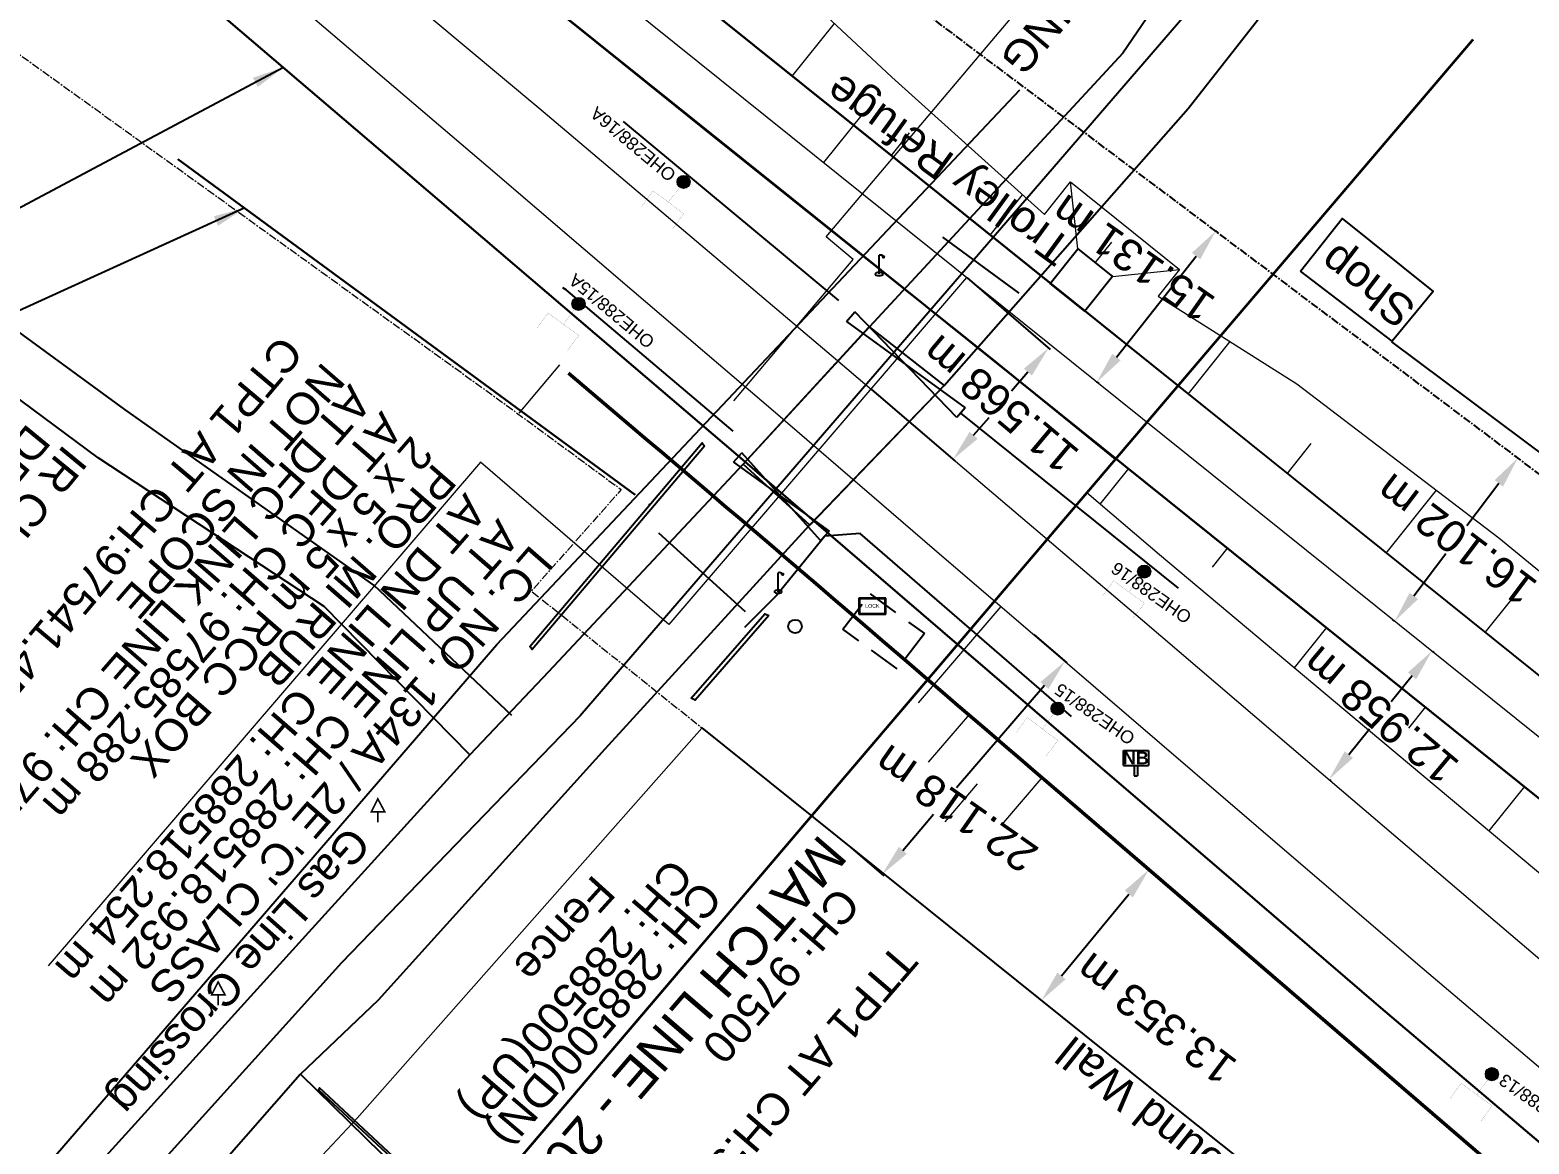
# Model space of a CAD drawing. Header units: metres. Extents: x 644418 to 1306172, y 3366650 to 6747308.
# Drawn here: x 653973 to 654091.1, y 3372898.3 to 3372986 of the extents above; entities that cross this region are included whole.
import ezdxf
from ezdxf.enums import TextEntityAlignment as Align

# ---------------------------------------------------------------- set-up
doc = ezdxf.new("R2010")
doc.units = ezdxf.units.M
doc.header["$MEASUREMENT"] = 0
for name, pattern in [('CENTER', [2, 1.25, -0.25, 0.25, -0.25]), ('DASHED', [0.75, 0.5, -0.25]), ('PHANTOM2', [1.25, 0.625, -0.125, 0.125, -0.125, 0.125, -0.125])]:
    doc.linetypes.add(name, pattern=pattern)
doc.layers.get('Defpoints').update_dxf_attribs({"lineweight": 0})
for name, color, linetype in [('ARCH', 7, 'Continuous'), ('C-ROAD-CNTR-N', 92, 'Continuous'), ('COMMERCIAL_BLD_PUC', 251, 'Continuous'), ('COMPOUND_WALL', 251, 'Continuous'), ('DFCC Boundary', 6, 'CENTER'), ('Dimension', 10, 'Continuous'), ('Gate', 251, 'Continuous'), ('GOVT_BUILDING', 251, 'Continuous'), ('GRILL', 251, 'Continuous'), ('LAMP_POST', 7, 'Continuous'), ('LOCK', 251, 'Continuous'), ('MATCH LINE', 7, 'Continuous'), ('NAME_BOARD', 251, 'Continuous'), ('PAVERS', 7, 'Continuous'), ('PIPE_LINE_PETROLIUM', 7, 'Continuous'), ('PROPOSED DFCC FORMATION LINE', 187, 'Continuous'), ('RETAINING_WALL', 142, 'Continuous'), ('SIGN_BOARD', 251, 'Continuous'), ('SUB_ROAD_CENTRE', 34, 'Continuous'), ('SUB_ROAD_EDGE', 34, 'Continuous'), ('TANK', 251, 'Continuous'), ('TOPO_GATE', 251, 'Continuous'), ('TOPO_TEXT', 251, 'Continuous'), ('Trolley Refuse', 10, 'Continuous')]:
    doc.layers.add(name, color=color, linetype=linetype)
for name, color, linetype, lineweight in [('BOUNDARY DIMENTION', 10, 'Continuous', 0), ('Existing Chainage', 7, 'Continuous', 0), ('Existing IR Track', 143, 'Continuous', 0), ('Existing Railway Boundary', 7, 'CENTER', 0), ('FENCE', 251, 'F-LINE', 0), ('LC DETAILS IN PLAN', 7, 'Continuous', 0), ('OHE MAST', 8, 'Continuous', 0), ('OHE MAST TEXT', 8, 'Continuous', 0), ('Prop TPTC Connecting line', 10, 'Continuous', 0), ('Proposed Chainage', 10, 'Continuous', 0), ('Proposed Chainages Connecting line', 10, 'Continuous', 0), ('PROPOSED DFCC TOE LINE', 239, 'Continuous', 0), ('PROPOSED DFCC TOE SLOPES', 239, 'Continuous', 0), ('PROPOSED DFCC TOE SLOPES - Connecting line', 239, 'Continuous', 0), ('PROPOSED DFCC TRACK', 1, 'Continuous', 0), ('PROPOSED DRAIN CUM RETAINING WALL', 144, 'Continuous', 30), ('PROPOSED GRADES IN PLAN FOR LINK LINE', 10, 'Continuous', 0), ('PROPOSED RETAINING WALL', 154, 'Continuous', 30)]:
    doc.layers.add(name, color=color, linetype=linetype, lineweight=lineweight)
doc.styles.add('CUT-FILL', font='cut-fill.shx', dxfattribs={"height": 2})
doc.styles.add('NB', font='swissbo.ttf', dxfattribs={"height": 1.5})
doc.styles.get("Standard").update_dxf_attribs({"font": 'arial.ttf'})
doc.styles.add('Style-Arial', font='arial.ttf')
doc.linetypes.add('F-LINE', pattern='A,0.6,["X",Standard,S=0.3,R=0,X=0,Y=-0.15],0.1', length=0.7)
doc.dimstyles.new('DIM', dxfattribs={"dimtxt": 2.5, "dimasz": 2.5, "dimexe": 0.18, "dimexo": 0.0625, "dimgap": 0.09, "dimtad": 0, "dimtih": 1, "dimtoh": 1, "dimdec": 3, "dimzin": 0, "dimdsep": 46, "dimtxsty": 'Standard', "dimcen": 0.09, "dimadec": 0, "dimazin": 0, "dimtfac": 1, "dimtdec": 3, "dimtofl": 0, "dimtmove": 0, "dimatfit": 3, "dimfxl": 1, "dimtolj": 1, "dimtzin": 0, "dimarcsym": 0})
doc.dimstyles.new('ISO-25', dxfattribs={"dimtxt": 2.5, "dimasz": 2.5, "dimexe": 1.25, "dimexo": 0.625, "dimtad": 1, "dimtxsty": 'Standard', "dimcen": 2.5, "dimadec": 0, "dimazin": 0, "dimtfac": 1, "dimtmove": 0, "dimatfit": 3, "dimfxl": 1, "dimarcsym": 0})

# ---------------------------------------------------------------- blocks, each defined once
blk = doc.blocks.new('GT')
at = {"layer": 'Gate'}
for p, q in [((-0.5, -0.5), (-0.5, 0.5)), ((-0.5, 0.5), (0.5, -0.5)), ((0.5, 0.5), (0.5, -0.5))]:
    blk.add_line(p, q, dxfattribs=at)
blk.add_lwpolyline([(0.5, 0.5), (-0.5, -0.5)], dxfattribs=at)
blk = doc.blocks.new('LOCK')
for p, q in [((-0.98, 0.67, 213), (-0.98, -0.6, 213)), ((1.14, 0.67, 213), (-0.98, 0.67, 213)), ((-0.93, 0.62, 213), (-0.93, -0.55, 213)), ((1.09, 0.62, 213), (-0.93, 0.62, 213)), ((1.09, -0.55, 213), (1.09, 0.62, 213)), ((1.14, -0.6, 213), (1.14, 0.67, 213)), ((-0.98, -0.6, 213), (1.14, -0.6, 213)), ((-0.93, -0.55, 213), (1.09, -0.55, 213))]:
    blk.add_line(p, q)
at = {"style": 'CUT-FILL'}
blk.add_text('LOCK', height=0.3, dxfattribs=at).set_placement((-0.49, -0.1, 213))
blk = doc.blocks.new('LP')
for points in [[(0, 0), (0, 1.5)], [(0.25, 1.35), (0.44, 1.35)]]:
    blk.add_lwpolyline(points)
for centre, radius, start, end in [((0.07, 0.99), 0.519, 57.6425, 97.3165), ((0.34, 1.33), 0.094, 11.7012, 168.0476)]:
    blk.add_arc(centre, radius, start, end)
blk.add_ellipse((0.35, 1.36), major_axis=(0.0017, 0.0438), ratio=0.461056, start_param=1.74022, end_param=4.575836)
at = {"extrusion": (0, 0, -1)}
blk.add_ellipse((0, 0.01), major_axis=(0.308, 0), ratio=0.400495, dxfattribs=at)
blk = doc.blocks.new('NB')
for p, q in [((-0.98, 0.82), (-0.98, 1.98)), ((-0.98, 1.98), (0.98, 1.98)), ((0.98, 1.98), (0.98, 0.82)), ((-0.98, 0.82), (0.98, 0.82)), ((-0.13, 0.82), (-0.13, 0)), ((-0.13, 0), (0.13, 0)), ((0.13, 0.82), (0.13, 0))]:
    blk.add_line(p, q)
at = {"style": 'NB', "width": 1.025371}
blk.add_text('NB', height=0.988, dxfattribs=at).set_placement((0, 1.4), align=Align.MIDDLE)
blk = doc.blocks.new('TSB')
at = {"const_width": 0.132}
blk.add_lwpolyline([(-0.51, 0.84), (0.54, 0.84), (0, 1.85)], close=True, dxfattribs=at)
at = {"const_width": 0.142}
blk.add_lwpolyline([(0, 0.84), (0, 0)], dxfattribs=at)
blk = doc.blocks.new('OHE MAST')
h = blk.add_hatch(color=256)
edge = h.paths.add_edge_path()
edge.add_arc((0, 0), 0.514, 0, 360)
at = {"const_width": 0.01, "flags": 128}
for points in [[(1.5, 3.5), (1.5, 2), (-1.5, 2), (-1.5, 3.5)], [(0, 2), (0, 0)]]:
    blk.add_lwpolyline(points, dxfattribs=at)
blk.add_circle((0, 0), 0.514)
blk = doc.blocks.new('*D1565')
at = {"layer": 'Defpoints', "color": 0, "linetype": 'ByBlock', "ltscale": 0.5, "transparency": 16777216}
for p in [(654052.02, 3372938.44), (654054.54, 3372936.28), (654037.62, 3372921.66)]:
    blk.add_point(p, dxfattribs=at)
at = {"layer": 'Existing Railway Boundary', "color": 0, "linetype": 'ByBlock', "lineweight": -2, "ltscale": 0.5, "transparency": 16777216}
for p, q in [((654052.07, 3372938.4), (654054.68, 3372936.16)), ((654052.91, 3372934.38), (654045.98, 3372926.31)), ((654041.76, 3372921.39), (654044.19, 3372924.23)), ((654037.66, 3372921.62), (654040.27, 3372919.38))]:
    blk.add_line(p, q, dxfattribs=at)
at = {"layer": 'Existing Railway Boundary', "color": 0, "linetype": 'ByBlock', "ltscale": 0.5, "transparency": 16777216}
for points in [[(654052.6, 3372934.65), (654053.23, 3372934.11), (654054.54, 3372936.28)], [(654041.45, 3372921.67), (654042.08, 3372921.12), (654040.13, 3372919.5)]]:
    blk.add_solid(points, dxfattribs=at)
at = {"layer": 'Existing Railway Boundary', "color": 0, "linetype": 'ByBlock', "ltscale": 0.5, "transparency": 16777216, "insert": (654045.94, 3372924.67), "char_height": 2.5, "attachment_point": 5, "rotation": 145}
blk.add_mtext('\\A1;22.118 m', dxfattribs=at)
blk = doc.blocks.new('*D1590')
at = {"layer": 'Defpoints', "color": 0, "transparency": 16777216}
for p in [(654083.44, 3372937.09), (654083.44, 3372937.09), (654075.33, 3372926.98)]:
    blk.add_point(p, dxfattribs=at)
at = {"layer": 'Dimension', "color": 0, "lineweight": -2, "transparency": 16777216}
for p, q in [((654083.49, 3372937.05), (654083.58, 3372936.97)), ((654081.87, 3372935.14), (654080.24, 3372933.1)), ((654076.89, 3372928.93), (654078.53, 3372930.97)), ((654075.37, 3372926.94), (654075.47, 3372926.87))]:
    blk.add_line(p, q, dxfattribs=at)
at = {"layer": 'Dimension', "color": 0, "transparency": 16777216}
for points in [[(654081.55, 3372935.4), (654082.2, 3372934.88), (654083.44, 3372937.09)], [(654076.57, 3372929.19), (654077.22, 3372928.67), (654075.33, 3372926.98)]]:
    blk.add_solid(points, dxfattribs=at)
at = {"layer": 'Dimension', "color": 0, "lineweight": 0, "transparency": 16777216, "insert": (654079.38, 3372932.03), "char_height": 2.5, "attachment_point": 5, "rotation": 140}
blk.add_mtext('\\A1;12.958 m', dxfattribs=at)
blk = doc.blocks.new('*D1591')
at = {"layer": 'Defpoints', "color": 0, "transparency": 16777216}
for p in [(654046.78, 3372966.51), (654053.25, 3372960.96), (654039.25, 3372957.73)]:
    blk.add_point(p, dxfattribs=at)
at = {"layer": 'Dimension', "color": 0, "lineweight": -2, "transparency": 16777216}
for p, q in [((654046.83, 3372966.47), (654053.38, 3372960.84)), ((654051.62, 3372959.06), (654050.33, 3372957.56)), ((654039.29, 3372957.69), (654045.85, 3372952.07)), ((654047.34, 3372954.08), (654048.55, 3372955.49))]:
    blk.add_line(p, q, dxfattribs=at)
at = {"layer": 'Dimension', "color": 0, "transparency": 16777216}
for points in [[(654051.3, 3372959.33), (654051.93, 3372958.79), (654053.25, 3372960.96)], [(654047.02, 3372954.35), (654047.66, 3372953.81), (654045.71, 3372952.18)]]:
    blk.add_solid(points, dxfattribs=at)
at = {"layer": 'Dimension', "color": 0, "lineweight": 0, "transparency": 16777216, "insert": (654049.44, 3372956.53), "char_height": 2.5, "attachment_point": 5, "rotation": 140}
blk.add_mtext('\\A1;11.568 m', dxfattribs=at)
blk = doc.blocks.new('*D1650')
at = {"layer": 'BOUNDARY DIMENTION', "color": 0, "lineweight": -2, "transparency": 16777216}
for p, q in [((654090.16, 3372952.33), (654090.07, 3372952.4)), ((654088.7, 3372950.29), (654086.18, 3372946.95)), ((654082.02, 3372941.43), (654084.54, 3372944.77)), ((654080.46, 3372939.48), (654080.37, 3372939.55))]:
    blk.add_line(p, q, dxfattribs=at)
at = {"layer": 'BOUNDARY DIMENTION', "color": 0, "transparency": 16777216}
for points in [[(654088.37, 3372950.54), (654089.04, 3372950.04), (654090.21, 3372952.29)], [(654081.68, 3372941.68), (654082.35, 3372941.18), (654080.51, 3372939.44)]]:
    blk.add_solid(points, dxfattribs=at)
at = {"layer": 'Defpoints', "color": 0, "transparency": 16777216}
for p in [(654090.21, 3372952.29), (654090.21, 3372952.29), (654080.51, 3372939.44)]:
    blk.add_point(p, dxfattribs=at)
at = {"layer": 'BOUNDARY DIMENTION', "color": 0, "transparency": 16777216, "insert": (654085.36, 3372945.86), "char_height": 2.5, "attachment_point": 5, "rotation": 143}
blk.add_mtext('\\A1;16.102 m', dxfattribs=at)
blk = doc.blocks.new('*D1825')
at = {"layer": 'BOUNDARY DIMENTION', "color": 0, "lineweight": -2, "transparency": 16777216}
for p, q in [((654060.96, 3372920.04), (654061.29, 3372919.77)), ((654054.26, 3372911.5), (654059.56, 3372917.95)), ((654052.48, 3372909.73), (654052.81, 3372909.45))]:
    blk.add_line(p, q, dxfattribs=at)
at = {"layer": 'BOUNDARY DIMENTION', "color": 0, "transparency": 16777216}
for points in [[(654059.24, 3372918.22), (654059.88, 3372917.69), (654061.15, 3372919.88)], [(654053.94, 3372911.77), (654054.58, 3372911.24), (654052.67, 3372909.57)]]:
    blk.add_solid(points, dxfattribs=at)
at = {"layer": 'Defpoints', "color": 0, "transparency": 16777216}
for p in [(654060.91, 3372920.08), (654061.15, 3372919.88), (654052.43, 3372909.77)]:
    blk.add_point(p, dxfattribs=at)
at = {"layer": 'BOUNDARY DIMENTION', "color": 0, "transparency": 16777216, "insert": (654061.7, 3372908.13), "char_height": 2.5, "attachment_point": 5, "rotation": 143}
blk.add_mtext('\\A1;13.353 m', dxfattribs=at)
blk = doc.blocks.new('*D1828')
at = {"layer": 'BOUNDARY DIMENTION', "color": 0, "lineweight": -2, "transparency": 16777216}
for p, q in [((654066.4, 3372970.17), (654066.55, 3372970.05)), ((654058.59, 3372960.24), (654064.86, 3372968.2)), ((654057.03, 3372958.28), (654057.19, 3372958.16))]:
    blk.add_line(p, q, dxfattribs=at)
at = {"layer": 'BOUNDARY DIMENTION', "color": 0, "transparency": 16777216}
for points in [[(654064.53, 3372968.45), (654065.19, 3372967.94), (654066.41, 3372970.16)], [(654058.26, 3372960.5), (654058.92, 3372959.98), (654057.04, 3372958.27)]]:
    blk.add_solid(points, dxfattribs=at)
at = {"layer": 'Defpoints', "color": 0, "transparency": 16777216}
for p in [(654066.35, 3372970.21), (654066.41, 3372970.16), (654056.98, 3372958.32)]:
    blk.add_point(p, dxfattribs=at)
at = {"layer": 'BOUNDARY DIMENTION', "color": 0, "transparency": 16777216, "insert": (654059.88, 3372968), "char_height": 2.5, "attachment_point": 5, "rotation": 145}
blk.add_mtext('\\A1;15.131 m', dxfattribs=at)

msp = doc.modelspace()

# ---------------------------------------------------------------- linework, layer by layer
at = {"layer": 'ARCH', "linetype": 'Continuous'}
for points in [[(654050.933, 3372965.265, 272.194), (654044.906, 3372969.697, 269.44)], [(654029.358, 3372940.167, 269.568), (654022.54, 3372946.362, 270.126)]]:
    msp.add_polyline3d(points, dxfattribs=at)
at = {"layer": 'C-ROAD-CNTR-N', "color": 4, "linetype": 'Continuous', "lineweight": 50, "flags": 128}
for points in [[(654053.4435, 3372926.4989), (654052.2203, 3372927.5501), (654050.9971, 3372928.6014), (654049.7738, 3372929.6526), (654048.5504, 3372930.7038), (654047.327, 3372931.7548), (654046.1035, 3372932.8057), (654044.8798, 3372933.8564), (654043.656, 3372934.907), (654042.432, 3372935.9574), (654041.2078, 3372937.0075), (654039.9834, 3372938.0574), (654038.7587, 3372939.107), (654037.5338, 3372940.1563), (654036.3086, 3372941.2053), (654035.0831, 3372942.2539), (654033.8572, 3372943.3021), (654032.631, 3372944.3499), (654031.4045, 3372945.3973), (654030.1775, 3372946.4443), (654028.9502, 3372947.4907), (654027.7224, 3372948.5366), (654026.4941, 3372949.582), (654025.2654, 3372950.6269), (654024.0362, 3372951.6711), (654022.8064, 3372952.7147), (654021.5761, 3372953.7577), (654020.3453, 3372954.8), (654019.1138, 3372955.8417), (654017.8818, 3372956.8826), (654016.6491, 3372957.9228), (654015.4157, 3372958.9622)], [(654091.0002, 3372894.2207), (654053.4435, 3372926.4989)]]:
    msp.add_lwpolyline(points, dxfattribs=at)
at = {"layer": 'COMMERCIAL_BLD_PUC', "linetype": 'Continuous'}
msp.add_polyline3d([(654073.095, 3372967.003, 273.138), (654076.372, 3372971.155, 271.573), (654083.536, 3372965.418, 272.332), (654080.304, 3372961.499, 270.148)], close=True, dxfattribs=at)
at = {"layer": 'COMPOUND_WALL', "linetype": 'Continuous'}
msp.add_lwpolyline([(654025.9381, 3372931.032), (654061.364, 3372902.596), (654079.368, 3372888.238), (654097.7077, 3372873.6808)], dxfattribs=at)
msp.add_polyline3d([(654178.483, 3372888.68, 269.159), (654111.3, 3372938.283, 268.011), (654080.27, 3372961.454, 268.548)], dxfattribs=at)
at = {"layer": 'DFCC Boundary', "ltscale": 0.5, "flags": 128}
msp.add_lwpolyline([(655695.597, 3371812.1897), (655640.8822, 3371912.823), (655580.0449, 3371996.7158), (655509.7792, 3372062.0857), (655426.9534, 3372113.9756), (655342.6069, 3372167.9462), (655257.8854, 3372221.2222), (655173.2688, 3372275.363), (655087.3459, 3372327.2788), (655002.8598, 3372380.6107), (654914.5097, 3372429.9473), (654741.1355, 3372529.4419), (654650.033, 3372576.4159), (654568.6995, 3372626.155), (654571.9877, 3372630.6369), (654391.4686, 3372756.327), (654377.1337, 3372736.8494), (654004.4289, 3373016.6995), (654007.7887, 3373020.6424), (653690.5739, 3373253.6486), (653690.5425, 3373253.6059), (653433.8132, 3373453.1485), (653440.7668, 3373462.5592), (653208.8394, 3373636.5534), (653216.1698, 3373646.5105), (653142.1983, 3373700.8896), (653053.6963, 3373771.1122), (652994.4341, 3373810.5255), (652929.3691, 3373859.5713), (652860.9168, 3373902.1103), (652749.6028, 3373984.4705), (652631.2396, 3374070.7175), (652636.2281, 3374078.1704), (652537.912, 3374145.7283), (652392.904, 3374241.2711), (652388.7719, 3374235.6812), (652308.569, 3374304.8076), (652315.9256, 3374314.7669), (652103.9815, 3374448.7876), (652083.1937, 3374464.1943), (652072.7494, 3374471.9329), (652052.3219, 3374487.0684), (652038.1897, 3374497.5387), (652024.0173, 3374508.0388), (652009.8347, 3374518.5254), (651995.6683, 3374529), (651981.7515, 3374539.2836), (651967.8828, 3374549.5317), (651954.6903, 3374559.2866), (651941.4997, 3374569.04), (651923.9377, 3374582.0168), (651906.3215, 3374595.0337), (651892.0868, 3374605.5547), (651877.7985, 3374616.1153), (651861.6288, 3374628.0564), (651845.5071, 3374639.9619), (651829.5757, 3374651.7544), (651824.7911, 3374655.296), (651813.6747, 3374663.5244), (651797.4592, 3374675.4968), (651792.6217, 3374679.0685), (651809.3453, 3374701.6999), (651798.0335, 3374710.0518), (651782.3495, 3374721.6444), (651766.6655, 3374733.2369), (651750.5163, 3374745.1875), (651734.3118, 3374757.179), (651717.3274, 3374769.6994), (651700.4625, 3374782.1317), (651684.6001, 3374793.8578), (651668.5938, 3374805.6902), (651652.6806, 3374817.4203), (651636.8173, 3374829.1137), (651620.9269, 3374840.8662), (651604.9647, 3374852.6718), (651588.7459, 3374864.6312), (651572.5882, 3374876.5455), (651556.6943, 3374888.2868), (651540.8409, 3374899.9983), (651524.5553, 3374912.0488), (651508.2568, 3374924.109), (651492.7938, 3374935.5157), (651477.3997, 3374946.8715), (651461.3291, 3374958.7436), (651445.2311, 3374970.6359), (651429.3555, 3374982.3615), (651413.4375, 3374994.1184), (651396.6322, 3375006.522), (651379.7761, 3375018.963), (651363.6644, 3375030.8565), (651352.7728, 3375038.8965), (651331.6522, 3375054.4784), (651315.7738, 3375066.1947), (651299.7306, 3375078.0412), (651283.6239, 3375089.9346), (651273.9044, 3375097.1057), (651264.2377, 3375104.2378), (651243.4187, 3375119.6324), (651222.5077, 3375135.095), (651201.5462, 3375150.5784), (651180.4926, 3375166.1298), (651161.7365, 3375179.9701), (651143.0969, 3375193.7244), (651126.6442, 3375205.9373), (651110.0563, 3375218.2505), (651088.7204, 3375233.9244), (651067.5473, 3375249.4788), (651049.4448, 3375262.8672), (651031.0656, 3375276.4601), (651013.3004, 3375289.5618), (650995.6557, 3375302.5748), (650975.556, 3375317.4171), (650955.4878, 3375332.2363), (650948.8014, 3375337.1771), (650951.4372, 3375340.7501), (650937.0874, 3375351.3535), (650916.0918, 3375366.8677), (650897.9224, 3375380.2929), (650879.805, 3375393.6796), (650866.8386, 3375403.2309), (650853.9116, 3375412.7532), (650835.5886, 3375426.289), (650817.2946, 3375439.8035), (650797.968, 3375454.1206), (650778.7222, 3375468.3781), (650760.7655, 3375481.6337), (650742.8011, 3375494.8949), (650723.0807, 3375509.4255), (650703.3693, 3375523.9495), (650688.6613, 3375534.8372), (650673.8463, 3375545.804), (650653.7938, 3375560.6295), (650633.6894, 3375575.4932), (650612.6421, 3375591.0542), (650592.0153, 3375606.3042), (650570.0328, 3375622.5591), (650548.5001, 3375638.4814), (650530.5234, 3375651.793), (650512.3606, 3375665.2423), (650494.7465, 3375678.2665), (650476.9008, 3375691.462), (650459.2976, 3375704.4721), (650441.3132, 3375717.7633), (650427.1261, 3375728.1319), (650413.8099, 3375737.864), (650402.677, 3375746.2697), (650389.8486, 3375755.6668), (650377.7322, 3375764.5425), (650360.7275, 3375777.1141), (650343.7744, 3375789.6482), (650325.0342, 3375803.5254), (650306.3109, 3375817.39), (650287.6225, 3375831.2124), (650268.717, 3375845.1957), (650250.337, 3375858.8009), (650231.8256, 3375872.5033), (650215.4559, 3375884.6355), (650199.261, 3375896.6381), (650189.9351, 3375903.5429), (650184.6476, 3375907.4517), (650170.3331, 3375918.0338), (650153.2211, 3375930.7288), (650135.9365, 3375943.5518), (650119.2313, 3375955.9159), (650102.3769, 3375968.3905), (650085.2738, 3375981.0461), (650068.2078, 3375993.6742), (650052.7787, 3376005.1011), (650037.4384, 3376016.4621), (650022.1728, 3376027.766), (650006.9632, 3376039.0283), (649974.7512, 3376062.8762), (649961.4537, 3376072.7117), (649948.2091, 3376082.508), (649944.476, 3376085.2722), (649918.728, 3376050.5341), (649909.4316, 3376057.4177), (649896.4092, 3376067.0604), (649893.7832, 3376069.0128), (649891.1645, 3376070.9437), (649888.4639, 3376072.9569), (649875.744, 3376082.3694), (649867.5551, 3376088.4016), (649853.4118, 3376098.8745), (649839.2513, 3376109.3603), (649829.0749, 3376116.9005), (649827.2194, 3376118.2675), (649818.0867, 3376125.0366), (649808.8566, 3376131.8779), (649793.2502, 3376143.4201), (649777.6288, 3376154.9733), (649763.6321, 3376165.3144), (649749.5741, 3376175.7007), (649733.9228, 3376187.2754), (649718.3343, 3376198.8036), (649705.3241, 3376208.4391), (649692.3703, 3376218.0327), (649678.0208, 3376228.6769), (649663.5747, 3376239.3366), (649646.4625, 3376252.0623), (649634.6272, 3376260.744), (649624.9192, 3376267.9946), (649615.0208, 3376275.3876), (649599.9831, 3376286.4834), (649588.9857, 3376294.598), (649590.032, 3376296.0132), (649586.1685, 3376298.8639), (649569.3593, 3376311.3207), (649552.641, 3376323.7102), (649537.2353, 3376335.0739), (649521.9792, 3376346.327), (649506.2408, 3376358.0035), (649490.3575, 3376369.7875), (649475.7578, 3376380.5673), (649461.1933, 3376391.3211), (649445.4753, 3376402.9572), (649429.8494, 3376414.5253), (649414.4906, 3376425.9209), (649378.3483, 3376452.6365), (649368.4603, 3376459.9984), (649352.6509, 3376471.6682), (649336.6992, 3376483.4434), (649322.3941, 3376494.1037), (649307.6557, 3376505.0862), (649290.8736, 3376517.4208), (649273.972, 3376529.8435), (649258.1992, 3376541.4854), (649242.2966, 3376553.2232), (649226.5432, 3376564.8634), (649210.8826, 3376576.435), (649195.2207, 3376588.0769), (649179.5326, 3376599.7383), (649164.9134, 3376610.5118), (649150.5177, 3376621.1205), (649135.415, 3376632.3287), (649120.2337, 3376643.5954), (649107.8929, 3376652.6743), (649095.5927, 3376661.7234), (649079.5687, 3376673.5769), (649063.4846, 3376685.4748), (649046.5651, 3376697.9756), (649029.6506, 3376710.4727), (649013.3465, 3376722.5351), (648996.9805, 3376734.6431), (648980.3936, 3376746.8979), (648963.6626, 3376759.259), (648946.7453, 3376771.7643), (648929.6945, 3376784.3682), (648913.5118, 3376796.3614), (648897.2206, 3376808.435), (648876.2496, 3376823.9678), (648855.1325, 3376839.6089), (648839.3985, 3376851.2044), (648823.6596, 3376862.8037), (648806.187, 3376875.7235), (648788.7814, 3376888.5937), (648772.4766, 3376900.6763), (648756.1277, 3376912.7915), (648748.6058, 3376918.3049), (648733.321, 3376929.6306), (648718.1841, 3376940.8501), (648694.1574, 3376958.9078), (648686.9154, 3376964.1595), (648685.9321, 3376964.8321), (648667.95, 3376978.2197), (648649.3198, 3376992.1471), (648633.5557, 3377003.8368), (648617.684, 3377015.6038), (648613.3865, 3377018.7718), (648613.1308, 3377018.4261), (648605.39, 3377024.1325), (648593.439, 3377032.9404), (648576.5994, 3377045.3816), (648559.8787, 3377057.7351), (648542.9247, 3377070.3132), (648525.9483, 3377082.908), (648511.3109, 3377093.7409), (648496.5572, 3377104.6599), (648477.562, 3377118.7172), (648458.5464, 3377132.7896), (648451.3349, 3377138.2101), (648435.5918, 3377149.862), (648422.1096, 3377159.9046), (648408.3664, 3377170.0637), (648394.6863, 3377180.1761), (648381.6588, 3377189.818), (648368.6059, 3377199.4787), (648354.1188, 3377210.196), (648339.6473, 3377220.9017), (648325.8166, 3377231.1386), (648311.9735, 3377241.3853), (648297.2469, 3377252.2824), (648283.6168, 3377262.3688), (648282.6002, 3377260.9951), (648281.5015, 3377261.8082), (648268.446, 3377271.4578), (648255.3849, 3377281.1115), (648243.3023, 3377290.0413), (648231.5826, 3377298.7116), (648230.1246, 3377299.843), (648216.137, 3377310.1827), (648202.3989, 3377320.3379), (648187.9045, 3377331.0225), (648173.4524, 3377341.7035), (648159.964, 3377351.7009), (648146.3755, 3377361.7726), (648132.3698, 3377372.1252), (648118.3132, 3377382.5155), (648104.5683, 3377392.6752), (648090.8453, 3377402.8186), (648079.0331, 3377411.5788), (648067.1746, 3377420.3734), (648052.1864, 3377431.461), (648037.1291, 3377442.5999), (648023.4384, 3377452.7367), (648009.6421, 3377462.9518), (647998.5681, 3377471.1475), (647977.6651, 3377486.6371), (647970.8013, 3377491.7424), (647954.3046, 3377504.0127), (647940.5645, 3377514.1537), (647927.1436, 3377524.0583), (647912.5029, 3377534.9198), (647897.7662, 3377545.8524), (647883.3488, 3377556.5286), (647868.9785, 3377567.1699), (647855.3948, 3377577.2425), (647841.7032, 3377587.3948), (647828.8284, 3377596.8277), (647815.9828, 3377606.2395), (647798.869, 3377618.9232), (647787.996, 3377626.9816), (647769.1212, 3377640.9619), (647756.6675, 3377650.183), (647742.624, 3377660.5991), (647728.5049, 3377671.0713), (647713.635, 3377682.0926), (647698.699, 3377693.1628), (647681.9918, 3377705.517), (647665.4025, 3377717.7839), (647652.0515, 3377727.6811), (647638.8028, 3377737.5025), (647625.2604, 3377747.546), (647611.724, 3377757.585), (647601.846, 3377764.9047), (647586.5632, 3377776.2354), (647574.9107, 3377784.8659), (647552.1318, 3377801.7377), (647544.5766, 3377807.3492), (647531.2096, 3377817.2774), (647518.7824, 3377826.4783), (647506.3678, 3377835.6698), (647493.0662, 3377845.5438), (647479.7149, 3377855.4547), (647466.3541, 3377865.3556), (647452.9886, 3377875.26), (647440.1702, 3377884.755), (647427.3392, 3377894.2595), (647421.9004, 3377898.2902), (647422.4016, 3377898.9655), (647413.1507, 3377905.8213), (647398.5546, 3377916.6386), (647385.2867, 3377926.4568), (647372.1159, 3377936.2032), (647357.4127, 3377947.1112), (647351.2811, 3377951.6601), (647330.0092, 3377967.4105), (647317.4471, 3377976.6964), (647304.414, 3377986.3606), (647291.335, 3377996.0589), (647278.7541, 3378005.3917), (647266.0777, 3378014.7954), (647252.9457, 3378024.4462), (647239.9839, 3378033.9719), (647225.7512, 3378044.5255), (647211.5179, 3378055.0796), (647196.511, 3378066.208), (647181.4966, 3378077.3419), (647167.7872, 3378087.5064), (647154.0498, 3378097.6917), (647140.7668, 3378107.5414), (647127.4862, 3378117.3893), (647113.2521, 3378127.9375), (647099.0375, 3378138.4713), (647085.0268, 3378148.8592), (647070.9977, 3378159.2608), (647056.5444, 3378169.9697), (647042.0873, 3378180.6814), (647027.5624, 3378191.4464), (647013.0728, 3378202.1851), (646999.864, 3378211.9684), (646986.6741, 3378221.7376), (646973.6148, 3378231.4185), (646960.4875, 3378241.1499), (646945.7953, 3378252.0414), (646931.0256, 3378262.9902), (646930.6274, 3378263.2852), (646951.9475, 3378292.0562)], dxfattribs=at)
at = {"layer": 'Existing Chainage', "color": 0, "linetype": 'Continuous', "lineweight": 13, "flags": 128}
for points in [[(654046.6549, 3372938.2826), (654053.1407, 3372945.8941)], [(654042.9833, 3372933.0221), (654049.4973, 3372940.6095)]]:
    msp.add_lwpolyline(points, dxfattribs=at)
at = {"layer": 'Existing IR Track', "flags": 128}
for points in [[(653869.8862, 3373094.3956), (653883.4506, 3373084.1069), (653895.3804, 3373074.8972), (653908.6909, 3373064.6211), (653923.2901, 3373053.0815), (653938.3175, 3373041.2032), (653954.5174, 3373028.0677), (653971.9876, 3373013.9818), (653981.517, 3373006.0901), (653993.2185, 3372996.4971), (654013.0797, 3372979.8745), (654024.4728, 3372970.2432), (654036.4527, 3372960.1143), (654048.4105, 3372949.9248), (654060.6328, 3372939.5099), (654073.8196, 3372928.266), (654086.4888, 3372917.4634), (654097.9552, 3372907.7053)], [(653866.9291, 3373090.4081), (653879.2122, 3373081.0115), (653892.2994, 3373070.7462), (653905.3893, 3373060.4775), (653920.0956, 3373048.773), (653934.8659, 3373037.0177), (653951.2308, 3373023.6341), (653968.566, 3373009.4476), (653978.0991, 3373001.4782), (653989.5892, 3372991.8644), (654009.0868, 3372975.2139), (654020.423, 3372965.5259), (654031.7219, 3372955.8699), (654044.2692, 3372945.0979), (654056.9613, 3372934.2015), (654069.6016, 3372923.3497), (654082.332, 3372912.4206), (654093.7283, 3372902.7693)]]:
    msp.add_lwpolyline(points, dxfattribs=at)
at = {"layer": 'Existing Railway Boundary', "ltscale": 0.5, "flags": 128}
msp.add_lwpolyline([(653628.6761, 3373226.8733), (653732.0673, 3373158.5276), (653745.5485, 3373148.6735), (653760.0342, 3373138.0852), (653774.4401, 3373127.5551), (653789.912, 3373116.2084), (653805.3212, 3373104.9073), (653808.4889, 3373102.5409), (653885.8236, 3373046.775), (653937.5121, 3373009.0446), (654009.4624, 3372957.2326), (654019.5839, 3372949.8026), (654012.5033, 3372941.816), (654026.357, 3372930.6958)], dxfattribs=at)
at = {"layer": 'FENCE'}
for p, q in [((654025.918, 3372931.007, 268.689), (653998.774, 3372900.306, 269.182)), ((653998.774, 3372900.306, 269.182), (653890.052, 3372784.489, 269.285))]:
    msp.add_line(p, q, dxfattribs=at)
at = {"layer": 'GOVT_BUILDING', "color": 88, "linetype": 'DASHED', "ltscale": 5}
msp.add_lwpolyline([(654039.177, 3372941.587), (654043.459, 3372938.458), (654041.317, 3372935.676), (654037.035, 3372938.805)], close=True, dxfattribs=at)
at = {"layer": 'GRILL', "linetype": 'Continuous'}
for points in [[(654019.731, 3372978.783, 270.194), (654036.704, 3372964.694, 270.004)], [(654028.393, 3372954.407, 270.511), (654015.243, 3372965.54, 270.436), (654014.986, 3372965.706, 270.019)], [(654063.467, 3372942.038, 270.532), (654046.319, 3372955.825, 270.465)], [(654055.045, 3372931.937, 270.489), (654038.391, 3372946.338, 270.268), (654035.605, 3372946.147, 270.762), (654031.839, 3372941.493, 269.308), (654029.28, 3372938.948, 269.296)]]:
    msp.add_polyline3d(points, dxfattribs=at)
at = {"layer": 'LC DETAILS IN PLAN', "linetype": 'Continuous', "lineweight": 0, "flags": 128}
msp.add_lwpolyline([(654046.7823, 3372966.5106), (654023.3235, 3372939.1858), (654008.4818, 3372951.9695), (653974.4305, 3372912.3066)], dxfattribs=at)
at = {"layer": 'MATCH LINE', "linetype": 'PHANTOM2', "ltscale": 15, "const_width": 0.2}
msp.add_lwpolyline([(654086.6822, 3372985.2565), (654007.4382, 3372892.2602)], dxfattribs=at)
at = {"layer": 'PAVERS', "linetype": 'Continuous'}
msp.add_polyline3d([(654034.439, 3372947.002, 269.59), (654029.181, 3372951.814, 269.577), (654039.109, 3372962.614, 269.402), (654045.022, 3372958, 269.432)], close=True, dxfattribs=at)
at = {"layer": 'PIPE_LINE_PETROLIUM', "lineweight": 13, "flags": 128}
msp.add_lwpolyline([(654028.4566, 3372956.8027), (654037.8518, 3372967.9148), (654035.7211, 3372969.716), (654071.3028, 3373011.8065)], dxfattribs=at)
at = {"layer": 'PIPE_LINE_PETROLIUM', "linetype": 'Continuous'}
for points in [[(654009.777, 3372937.604, 268.165), (654050.966, 3372981.278, 268.52)], [(653963.179, 3372883.694, 267.725), (654009.777, 3372937.604, 268.165)]]:
    msp.add_polyline3d(points, dxfattribs=at)
at = {"layer": 'Prop TPTC Connecting line', "flags": 128}
for points in [[(654014.7267, 3372959.6397), (654011.5087, 3372955.8129)], [(654052.7794, 3372927.2056), (654049.5233, 3372923.4112)]]:
    msp.add_lwpolyline(points, dxfattribs=at)
at = {"layer": 'Proposed Chainage', "linetype": 'Continuous', "lineweight": 0, "flags": 128}
msp.add_lwpolyline([(654038.6346, 3372979.4624), (654035.5047, 3372975.5632)], dxfattribs=at)
at = {"layer": 'Proposed Chainages Connecting line', "linetype": 'Continuous', "flags": 128}
msp.add_lwpolyline([(654043.7899, 3372928.3303), (654047.0452, 3372932.1255)], dxfattribs=at)
at = {"layer": 'PROPOSED DFCC FORMATION LINE', "lineweight": 0, "flags": 128}
for points in [[(654100.239, 3372928.4089), (654084.6423, 3372940.9286), (654069.0456, 3372953.4483), (654053.4488, 3372965.9679), (654037.8521, 3372978.4876), (654022.2554, 3372991.0073), (654006.6587, 3373003.527), (653998.3911, 3373010.1634), (653991.0604, 3373016.0466), (653987.9897, 3373018.5091), (653977.5739, 3373026.8446), (653975.4373, 3373028.5499), (653967.1333, 3373035.1566), (653959.7549, 3373040.9942), (653956.4715, 3373043.5816), (653945.7771, 3373051.9652), (653944.0014, 3373053.3507), (653935.0503, 3373060.3072), (653928.1776, 3373065.617), (653924.2912, 3373068.6076), (653913.6954, 3373076.7208), (653912.2888, 3373077.7941), (653903.0828, 3373084.8041), (653896.3651, 3373089.9084)], [(654100.2703, 3372928.4479), (654084.6736, 3372940.9676), (654069.0769, 3372953.4873), (654053.4801, 3372966.0069), (654037.8834, 3372978.5266), (654022.2867, 3372991.0463), (654006.69, 3373003.5659), (653998.4224, 3373010.2024), (653991.0917, 3373016.0856), (653988.021, 3373018.5482), (653977.6051, 3373026.8837), (653975.4684, 3373028.589), (653967.1644, 3373035.1958), (653959.7859, 3373041.0335), (653956.5024, 3373043.6209), (653945.8079, 3373052.0046), (653944.0322, 3373053.3902), (653935.0809, 3373060.3467), (653928.2081, 3373065.6566), (653924.3217, 3373068.6472), (653913.7257, 3373076.7605), (653912.3191, 3373077.8339), (653903.113, 3373084.8439), (653896.3954, 3373089.9483)], [(654095.5128, 3372922.5212), (654079.9161, 3372935.0408), (654064.3194, 3372947.5605), (654048.7227, 3372960.0802), (654033.1259, 3372972.5998), (654017.5292, 3372985.1195), (654001.9325, 3372997.6392), (653993.6649, 3373004.2756), (653986.3361, 3373010.1573), (653983.2672, 3373012.6184), (653972.8627, 3373020.9449), (653970.7293, 3373022.6476), (653962.4409, 3373029.2419), (653955.0784, 3373035.067), (653951.802, 3373037.6488), (653941.1307, 3373046.0143), (653939.3588, 3373047.3969), (653930.427, 3373054.3383), (653923.569, 3373059.6367), (653919.6911, 3373062.6208), (653909.1143, 3373070.7194), (653907.7096, 3373071.7913), (653898.5131, 3373078.7941), (653891.7988, 3373083.8959)], [(654095.5441, 3372922.5601), (654079.9474, 3372935.0798), (654064.3507, 3372947.5995), (654048.754, 3372960.1192), (654033.1572, 3372972.6388), (654017.5605, 3372985.1585), (654001.9638, 3372997.6782), (653993.6962, 3373004.3146), (653986.3674, 3373010.1963), (653983.2985, 3373012.6574), (653972.8939, 3373020.984), (653970.7605, 3373022.6867), (653962.4719, 3373029.2811), (653955.1093, 3373035.1062), (653951.833, 3373037.6881), (653941.1615, 3373046.0537), (653939.3895, 3373047.4363), (653930.4576, 3373054.3779), (653923.5996, 3373059.6763), (653919.7215, 3373062.6605), (653909.1446, 3373070.7592), (653907.74, 3373071.831), (653898.5434, 3373078.8339), (653891.829, 3373083.9357)]]:
    msp.add_lwpolyline(points, dxfattribs=at)
at = {"layer": 'PROPOSED DFCC TOE LINE', "lineweight": 0, "flags": 128}
for points in [[(653906.7577, 3373089.778), (653906.8328, 3373089.7362), (653916.4018, 3373083.1859), (653917.8309, 3373082.1383), (653927.5747, 3373072.8808), (653931.1476, 3373069.4711), (653939.6163, 3373066.2021), (653948.6478, 3373059.3094), (653950.1492, 3373057.5647), (653960.1649, 3373048.2742), (653963.2744, 3373045.455), (653969.6813, 3373038.3683), (653978.4941, 3373032.3822), (653980.7613, 3373030.8361), (653991.766, 3373023.2197), (653994.9999, 3373020.9575), (654002.6234, 3373015.4359), (654010.8722, 3373008.7761), (654026.2536, 3372995.9882), (654040.891, 3372982.2734), (654052.9184, 3372971.4783)], [(654052.9184, 3372971.4783), (654054.9804, 3372974.0428), (654063.5573, 3372967.1466), (654061.8708, 3372965.0491)], [(654055.5534, 3372968.7667), (654054.9804, 3372974.0428)], [(654058.2811, 3372966.5735), (654063.5573, 3372967.1466)], [(654061.8708, 3372965.0491), (654072.8022, 3372958.1282), (654088.7173, 3372946.0052), (654104.1748, 3372933.3121), (654120.4923, 3372921.6902), (654123.006, 3372919.8395), (654134.3817, 3372910.0649), (654135.7776, 3372908.803), (654145.5518, 3372900.0618), (654150.8566, 3372895.7043), (654155.3951, 3372891.9906), (654165.3022, 3372883.9982), (654166.3674, 3372883.1536), (654175.4558, 3372876.3199), (654182.4256, 3372871.3019), (654185.7911, 3372868.8777), (654196.1696, 3372861.4963), (654198.7013, 3372859.7412), (654206.605, 3372854.1945), (654208.6947, 3372852.5558)], [(654092.6492, 3372918.9537), (654077.3191, 3372931.8055), (654061.9895, 3372944.658), (654056.2506, 3372949.5436)]]:
    msp.add_lwpolyline(points, dxfattribs=at)
at = {"layer": 'PROPOSED DFCC TOE SLOPES', "linetype": 'Continuous', "lineweight": 0, "flags": 128}
for points in [[(654033.033, 3372982.356), (654036.3683, 3372986.5111)], [(654040.8313, 3372976.0962), (654042.2849, 3372977.907)], [(654048.6297, 3372969.8363), (654051.1917, 3372973.0281)], [(654056.9173, 3372967.6701), (654058.2261, 3372969.3006)], [(654064.2264, 3372957.3166), (654067.5481, 3372961.4547)], [(654072.0248, 3372951.0568), (654073.9335, 3372953.4347)], [(654059.5315, 3372951.4679), (654057.282, 3372948.6655)], [(654079.8231, 3372944.797), (654083.7998, 3372949.751)], [(654067.3299, 3372945.208), (654066.1238, 3372943.7055)], [(654087.6215, 3372938.5371), (654089.6457, 3372941.0589)], [(654075.1283, 3372938.9482), (654072.5825, 3372935.7767)], [(654082.9266, 3372932.6884), (654081.587, 3372931.0195)], [(654090.725, 3372926.4285), (654087.9124, 3372922.9247)]]:
    msp.add_lwpolyline(points, dxfattribs=at)
at = {"layer": 'PROPOSED DFCC TOE SLOPES - Connecting line', "flags": 128}
for points in [[(654021.8168, 3372948.6752), (654021.7282, 3372948.5706)], [(654047.6183, 3372926.6268), (654045.0581, 3372923.642)]]:
    msp.add_lwpolyline(points, dxfattribs=at)
at = {"layer": 'PROPOSED DFCC TRACK', "color": 12, "flags": 128}
msp.add_lwpolyline([(654115.9205, 3372911.0125), (653996.0437, 3373007.239), (653992.1444, 3373010.3688), (653988.2446, 3373013.4979), (653984.3436, 3373016.6256), (653980.441, 3373019.7513), (653976.5361, 3373022.8741), (653972.6285, 3373025.9934), (653968.7175, 3373029.1086), (653964.8026, 3373032.2189, 0.00387837), (653922.0064, 3373065.634), (653918.0395, 3373068.6778), (653914.0689, 3373071.7165), (653910.095, 3373074.751), (653906.1185, 3373077.782), (653902.1397, 3373080.8101), (653898.1593, 3373083.8361), (653894.1779, 3373086.8607), (653890.1959, 3373089.8846)], format="xyb", dxfattribs=at)
at = {"layer": 'PROPOSED DRAIN CUM RETAINING WALL', "flags": 128}
msp.add_lwpolyline([(653983.5718, 3372991.0317), (653986.6842, 3372988.4277), (654006.1644, 3372971.7919), (654017.4995, 3372962.105), (654028.7945, 3372952.4522), (654041.3379, 3372941.6836), (654054.03, 3372930.7872), (654066.6703, 3372919.9354), (654079.4123, 3372908.9964), (654090.8202, 3372899.3353), (654102.0174, 3372889.8529), (654111.1141, 3372882.2873), (654120.0042, 3372874.8945), (654132.2453, 3372864.8419), (654144.5898, 3372854.7061), (654156.6361, 3372844.9533), (654168.8291, 3372835.0819), (654173.709, 3372831.2138)], dxfattribs=at)
at = {"layer": 'PROPOSED RETAINING WALL', "flags": 128}
for points in [[(653980.6615, 3373014.7037), (653983.2672, 3373012.6184), (653986.3361, 3373010.1573), (654001.9325, 3372997.6392), (654017.5292, 3372985.1195), (654025.887, 3372978.4106), (654033.1259, 3372972.5998), (654048.754, 3372960.1192), (654058.5245, 3372952.2121)], [(654020.6707, 3372949.3998), (653984.6588, 3372975.8357)]]:
    msp.add_lwpolyline(points, dxfattribs=at)
at = {"layer": 'RETAINING_WALL', "linetype": 'Continuous'}
for points in [[(654026.133, 3372953.226, 269.785), (654012.557, 3372937.199, 269.715), (654012.38, 3372937.459, 269.713), (654025.9561, 3372953.4861, 269.713)], [(654031.195, 3372939.875, 269.394), (654025.395, 3372933.231, 269.366), (654025.1, 3372933.366, 269.372), (654030.9, 3372940.01, 269.372)], [(654010.501, 3372888.964, 267.969), (654010.601, 3372889.045, 268.002), (654002.368, 3372896.583, 267.98), (653995.811, 3372902.69, 268.014), (653995.722, 3372902.518, 267.953), (654002.227, 3372896.505, 267.945)]]:
    msp.add_polyline3d(points, close=True, dxfattribs=at)
at = {"layer": 'SUB_ROAD_CENTRE', "linetype": 'Continuous'}
msp.add_polyline3d([(654083.576, 3373009.852, 268.651), (654016.344, 3372931.984, 269.091), (653997.549, 3372912.543, 267.988), (653955.079, 3372865.53, 267.751), (653925.041, 3372832.32, 267.89), (653883.338, 3372786.901, 267.976)], dxfattribs=at)
at = {"layer": 'SUB_ROAD_EDGE', "linetype": 'Continuous'}
for points in [[(654070.776, 3373001.31, 268.475), (654059.099, 3372984.167, 268.598), (654039.128, 3372962.617, 269.401), (654029.19, 3372951.811, 269.577), (654013.847, 3372935.454, 268.995), (654007.648, 3372928.927, 268.644), (654007.652, 3372928.922, 268.644), (653996.182, 3372940.586, 267.617), (653978.375, 3372952.318, 267.587), (653927.808, 3372989.838, 267.74)], [(654034.416, 3372947.01, 269.59), (654045.026, 3372957.995, 269.437), (654064.244, 3372979.807, 268.725), (654077.625, 3372996.919, 268.607)], [(654010.954, 3372932.005, 268.858), (654000.09, 3372942.273, 267.711), (653980.49, 3372956.101, 267.66), (653929.957, 3372993.046, 267.813)], [(653994.311, 3372903.763, 267.722), (654000.468, 3372909.612, 267.93), (654018.326, 3372929.4, 268.991), (654034.416, 3372947.01, 269.59)], [(654007.652, 3372928.922, 268.644), (653994.934, 3372914.928, 267.955)], [(653994.934, 3372914.928, 267.955), (653952.581, 3372868.214, 267.668), (653922.114, 3372834.312, 267.806), (653881.392, 3372788.677, 267.897), (653856.236, 3372761.913, 268.143)], [(653861.003, 3372756.779, 268.125), (653886.084, 3372784.625, 267.959), (653928.358, 3372830.402, 267.705), (653957.919, 3372862.886, 267.618), (653983.689, 3372891.674, 267.719), (653994.301, 3372903.769, 267.72)], [(653994.311, 3372903.763, 267.722), (654001.966, 3372896.276, 267.745), (654010.279, 3372888.763, 267.789)]]:
    msp.add_polyline3d(points, dxfattribs=at)
at = {"layer": 'TANK', "linetype": 'Continuous'}
msp.add_circle((654033.272, 3372939.0285, 269.218), 0.5303, dxfattribs=at)
msp.add_circle((654033.272, 3372939.0285, 269.218), 0.5303, dxfattribs=at)
at = {"layer": 'Trolley Refuse'}
msp.add_lwpolyline([(654056.0879, 3372963.8459), (654053.3603, 3372966.039), (654055.5534, 3372968.7667), (654058.2811, 3372966.5735)], close=True, dxfattribs=at)

# ---------------------------------------------------------------- block references
at = {"layer": 'LAMP_POST', "linetype": 'Continuous'}
for p in [(654039.891, 3372966.765, 273.42), (654031.948, 3372941.754, 274.557)]:
    msp.add_blockref('LP', p, dxfattribs=at)
at = {"layer": 'LOCK', "linetype": 'Continuous'}
msp.add_blockref('LOCK', (654039.288, 3372940.593, 271.49), dxfattribs=at)
at = {"layer": 'NAME_BOARD', "linetype": 'Continuous'}
msp.add_blockref('NB', (654060.123, 3372927.267, 269.223), dxfattribs=at)
at = {"layer": 'OHE MAST', "color": 2, "rotation": 143.3908318566117}
for p in [(654024.495, 3372974.038), (654016.214, 3372964.431), (654060.77, 3372943.342), (654053.957, 3372932.556), (654088.163, 3372903.763)]:
    msp.add_blockref('OHE MAST', p, dxfattribs=at)
at = {"layer": 'SIGN_BOARD', "linetype": 'Continuous'}
for p in [(654000.407, 3372923.594, 269.471), (653987.827, 3372909.177, 269.27)]:
    msp.add_blockref('TSB', p, dxfattribs=at)
at = {"layer": 'TOPO_GATE'}
for p, xscale, zscale, rotation in [((654042.001, 3372959.644), 11.52907368343029, 11.52907368343029, 139), ((654032.179, 3372949.248), 9.24200779051762, 9.24200779051762, 138)]:
    msp.add_blockref('GT', p, dxfattribs=dict(at, xscale=xscale, zscale=zscale, rotation=rotation))

# ---------------------------------------------------------------- texts
at = {"layer": 'Existing Chainage', "color": 0, "lineweight": 0, "insert": (654007.3551, 3372900.757), "char_height": 2.5, "attachment_point": 6, "rotation": 229.353345, "line_spacing_factor": 0.6, "style": 'Style-Arial'}
msp.add_mtext('CH: 288500(UP)', dxfattribs=at)
at = {"layer": 'Existing Chainage', "color": 0, "linetype": 'Continuous', "lineweight": 0, "insert": (654009.5824, 3372898.8106), "char_height": 2.5, "attachment_point": 6, "rotation": 229.565011, "line_spacing_factor": 0.6, "style": 'Style-Arial'}
msp.add_mtext('CH: 288500(DN)', dxfattribs=at)
at = {"layer": 'LC DETAILS IN PLAN', "color": 10}
for s, p in [('NOT IN SCOPE', (653996.1034, 3372959.947)), ('AT DFC LINK LINE CH: 97522.531 m', (653998.2216, 3372958.2059)), ('AT DFC CH: 97585.288 m', (654000.7009, 3372956.0636)), ('2 x 5 x 5 m RCC BOX', (654003.0663, 3372954.1597)), ('PRO. MI RUB', (654004.8667, 3372951.985))]:
    msp.add_text(s, height=2.5, rotation=229, dxfattribs=at).set_placement(p)
at = {"layer": 'LC DETAILS IN PLAN'}
for s, p in [('AT DN LINE CH: 288518.254 m', (654007.2936, 3372949.6287)), ('AT UP LINE CH: 288518.932 m', (654009.8842, 3372947.5974)), ("LC. NO. 134A / 2E 'C' CLASS", (654012.4748, 3372945.5661))]:
    msp.add_text(s, height=2.5, rotation=229, dxfattribs=at).set_placement(p)
at = {"layer": 'MATCH LINE', "linetype": 'Continuous'}
msp.add_text('MATCH LINE - 202', height=3, rotation=229.310481, dxfattribs=at).set_placement((654035.2514, 3372922.7698))
at = {"layer": 'OHE MAST TEXT'}
for s, rotation, p in [('OHE288/16A', 140, (654020.5126, 3372977.0059)), ('OHE288/15A', 140, (654018.8251, 3372963.863)), ('OHE288/16', 145, (654061.3348, 3372941.6712, -270.5256)), ('OHE288/15', 145, (654056.879, 3372932.1224)), ('OHE288/13', 145, (654091.8907, 3372901.3584))]:
    msp.add_text(s, height=1, rotation=rotation, dxfattribs=at).set_placement(p, align=Align.MIDDLE_CENTER)
at = {"layer": 'PIPE_LINE_PETROLIUM', "style": 'Style-Arial'}
msp.add_text('GAS LINE CROSSING', height=2.5, rotation=229.790136, dxfattribs=at).set_placement((654072.3332, 3373011.0891))
at = {"layer": 'Prop TPTC Connecting line', "char_height": 2.5, "attachment_point": 4, "line_spacing_factor": 0.6, "style": 'Style-Arial'}
for s, insert, rotation in [('CTP1 AT CH:97541.450', (653993.7073, 3372961.3032), 229.939536), ('TTP1 AT CH:97491.450', (654042.1219, 3372913.3757), 229.366517)]:
    msp.add_mtext(s, dxfattribs=dict(at, insert=insert, rotation=rotation))
at = {"layer": 'Proposed Chainages Connecting line', "insert": (654037.5977, 3372917.871), "char_height": 2.5, "attachment_point": 4, "rotation": 229.379602, "line_spacing_factor": 0.6, "style": 'Style-Arial'}
msp.add_mtext('CH: 97500', dxfattribs=at)
at = {"layer": 'PROPOSED GRADES IN PLAN FOR LINK LINE', "linetype": 'Continuous', "lineweight": 0, "insert": (653970.3125, 3372957.1769), "char_height": 2.5, "attachment_point": 4, "rotation": 230.627078, "line_spacing_factor": 1.08, "style": 'Style-Arial'}
msp.add_mtext('DFC LINK LINE \\PAT CH: 97572.444\\PFL:268.850', dxfattribs=at)
at = {"layer": 'PROPOSED GRADES IN PLAN FOR LINK LINE', "color": 7, "linetype": 'Continuous', "lineweight": 0, "insert": (653976.6824, 3372952.6705), "char_height": 2.5, "attachment_point": 4, "rotation": 230.627078, "line_spacing_factor": 1.08, "style": 'Style-Arial'}
msp.add_mtext('IR CH: 288568.422', dxfattribs=at)
at = {"layer": 'TOPO_TEXT'}
for s, rotation, p in [('Shop', 142.427423, (654082.3399, 3372964.3305)), ('Gas Line Crossing', 228.448459, (653998.1258, 3372923.4296)), ('Fence', 227.907188, (654017.4256, 3372919.5828)), ('Compound Wall', 141.246342, (654074.5637, 3372891.3505))]:
    msp.add_text(s, height=2.5, rotation=rotation, dxfattribs=at).set_placement(p)
at = {"layer": 'Trolley Refuse', "style": 'Style-Arial'}
msp.add_text('Trolley Refuge', height=2.5, rotation=144, dxfattribs=at).set_placement((654055.2398, 3372969.3244))

# ---------------------------------------------------------------- dimensions: what is measured, and where the dimension line sits
at = {"layer": 'BOUNDARY DIMENTION'}
for base, p1, p2, angle, picture, middle, turn in [((654066.4086, 3372970.159), (654056.9831, 3372958.3222), (654066.3479, 3372970.2069), 51.762926, '*D1828', (654059.8782, 3372967.9996), 145), ((654061.1503, 3372919.8842), (654052.4325, 3372909.7652), (654060.9118, 3372920.0802), 50.578268, '*D1825', (654061.7038, 3372908.1265), 143)]:
    dim = msp.add_linear_dim(base=base, p1=p1, p2=p2, angle=angle, dimstyle='DIM', override={"dimpost": ' m', "dimtmove": 2}, dxfattribs=at)
    dim.commit()
    dim.dimension.update_dxf_attribs({"geometry": picture, "text_midpoint": middle, "dimtype": 129, "text_rotation": turn})
dim = msp.add_aligned_dim(p1=(654080.5089, 3372939.4378), p2=(654090.2113, 3372952.2887), distance=0, dimstyle='DIM', override={"dimpost": ' m'}, dxfattribs=at)
dim.commit()
dim.dimension.update_dxf_attribs({"geometry": '*D1650', "text_midpoint": (654085.3601, 3372945.8633), "text_rotation": 143})
at = {"layer": 'Dimension', "color": 10, "lineweight": 0}
dim = msp.add_linear_dim(base=(654053.247, 3372960.9604), p1=(654039.2469, 3372957.7333), p2=(654046.7823, 3372966.5106), angle=49.353345, dimstyle='DIM', override={"dimpost": ' m'}, dxfattribs=at)
dim.commit()
dim.dimension.update_dxf_attribs({"geometry": '*D1591', "text_midpoint": (654049.4418, 3372956.5281), "dimtype": 129, "text_rotation": 140})
dim = msp.add_aligned_dim(p1=(654075.3254, 3372926.9821), p2=(654083.437, 3372937.0874), distance=0, dimstyle='DIM', override={"dimpost": ' m'}, dxfattribs=at)
dim.commit()
dim.dimension.update_dxf_attribs({"geometry": '*D1590', "text_midpoint": (654079.3812, 3372932.0347), "text_rotation": 140})
at = {"layer": 'Existing Railway Boundary', "linetype": 'ByBlock', "ltscale": 0.5}
dim = msp.add_linear_dim(base=(654054.5408, 3372936.2795), p1=(654037.6155, 3372921.6587), p2=(654052.0233, 3372938.4409), angle=49.353291, dimstyle='DIM', override={"dimpost": ' m', "dimtmove": 2}, dxfattribs=at)
dim.commit()
dim.dimension.update_dxf_attribs({"geometry": '*D1565', "text_midpoint": (654045.9404, 3372924.6707), "dimtype": 129, "text_rotation": 145})

# ---------------------------------------------------------------- leaders
at = {"layer": 'PROPOSED DRAIN CUM RETAINING WALL', "linetype": 'Continuous', "lineweight": 0, "ltscale": 5}
msp.add_leader([(653992.9746, 3372983.0558), (653941.8348, 3372955.8147), (653940.0297, 3372957.1448)], dimstyle='ISO-25', override={"dimtxt": 3, "dimtad": 0, "dimdec": 3, "dimzin": 2, "dimtdec": 3}, dxfattribs=at)
at = {"layer": 'PROPOSED RETAINING WALL', "linetype": 'Continuous', "lineweight": 0, "ltscale": 5}
msp.add_leader([(653989.9383, 3372971.9899), (653934.5417, 3372946.7798), (653931.4066, 3372944.3996)], dimstyle='ISO-25', override={"dimtxt": 3, "dimtad": 0, "dimdec": 3, "dimzin": 2, "dimtdec": 3}, dxfattribs=at)

doc.saveas('drawing.dxf')
